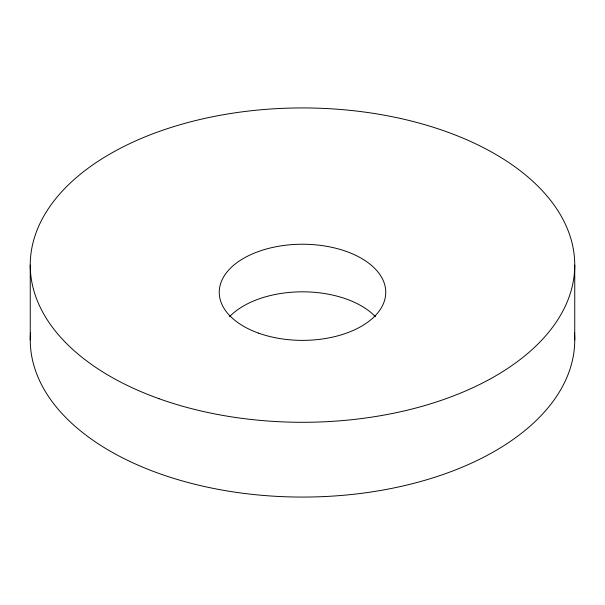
<?xml version="1.0" encoding="UTF-8"?>
<svg xmlns="http://www.w3.org/2000/svg" width="605" height="605" viewBox="0 0 605 605"><rect width="100%" height="100%" fill="white"/><g stroke="black" fill="none" stroke-linecap="round" stroke-linejoin="round"><path stroke-width="0.91" d="M574.75 265.111L574.75 339.889M30.25 265.111L30.25 339.889M229.545 316.733A83.256 48.067 0 0 1 302.5 291.822A83.256 48.067 0 0 1 375.455 316.733M574.447 332.485A272.25 157.179 0 0 1 302.5 497.068A272.25 157.179 0 0 1 30.552 332.485M159.039 398.703A272.25 157.179 0 0 0 574.614 270.049A272.25 157.179 0 0 0 173.847 126.589A272.25 157.179 0 0 0 159.039 398.703M258.63 333.158A83.256 48.067 0 0 0 385.718 293.811A83.256 48.067 0 0 0 263.16 249.941A83.256 48.067 0 0 0 258.63 333.158"/></g></svg>
